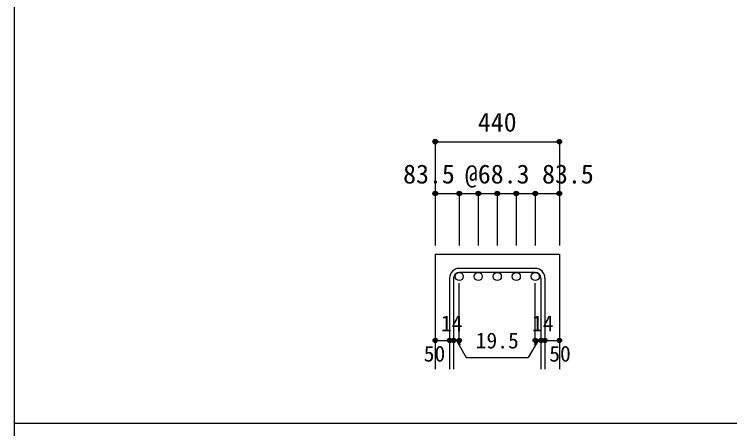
# Model space of a CAD drawing. Units: millimetres at full size, sheet at 1:30; details may follow other scales. Extents: x -5973 to 5954, y -4195 to 4201.
# Drawn here: x -5973 to -3489, y -15 to 1423 of the extents above; entities that cross this region are included whole.
import ezdxf
from ezdxf.enums import TextEntityAlignment as Align

# ---------------------------------------------------------------- set-up
doc = ezdxf.new("R2010")
doc.units = ezdxf.units.MM
doc.header["$LTSCALE"] = 30
doc.header["$PDMODE"] = 32
doc.header["$PDSIZE"] = 15
for name, color, linetype in [('0-1_躯体線', 2, 'Continuous'), ('0-5_基礎梁筋', 7, 'Continuous'), ('0-6_スタラップ筋', 7, 'Continuous'), ('0-D_寸法', 4, 'Continuous'), ('F-0_枠', 6, 'Continuous')]:
    doc.layers.add(name, color=color, linetype=linetype)
doc.styles.add('ＭＳ ゴシック', font='')
doc.styles.get('ＭＳ ゴシック').set_extended_font_data('MS Gothic')

msp = doc.modelspace()

# ---------------------------------------------------------------- linework, layer by layer
at = {"layer": '0-1_躯体線'}
for p, q in [((-4511.3, 591.03), (-4511.3, 191.03)), ((-4511.3, 591.03), (-4080.3, 591.03)), ((-4080.3, 591.03), (-4080.3, 191.03))]:
    msp.add_line(p, q, dxfattribs=at)
at = {"layer": '0-5_基礎梁筋', "color": 3}
for centre in [(-4427.8, 513.03), (-4361.8, 513.03), (-4295.8, 513.03), (-4229.8, 513.03), (-4163.8, 513.03)]:
    msp.add_circle(centre, 14, dxfattribs=at)
at = {"layer": '0-6_スタラップ筋'}
for p, q in [((-4163.8, 541.03), (-4427.8, 541.03)), ((-4163.8, 527.03), (-4427.8, 527.03)), ((-4461.3, 507.53), (-4461.3, 191.03)), ((-4447.3, 507.53), (-4447.3, 191.03)), ((-4144.3, 507.53), (-4144.3, 191.03)), ((-4130.3, 507.53), (-4130.3, 191.03))]:
    msp.add_line(p, q, dxfattribs=at)
for centre, radius, start, end in [((-4427.8, 507.53), 33.5, 90, 180), ((-4427.8, 507.53), 19.5, 90, 180), ((-4163.8, 507.53), 33.5, 0, 90), ((-4163.8, 507.53), 19.5, 0, 90)]:
    msp.add_arc(centre, radius, start, end, dxfattribs=at)
at = {"layer": '0-D_寸法'}
for p, q in [((-4511.3, 981.03), (-4511.3, 801.03)), ((-4511.3, 981.03), (-4080.3, 981.03)), ((-4080.3, 981.03), (-4080.3, 801.03)), ((-4080.3, 981.03), (-4080.3, 801.03)), ((-4511.3, 801.03), (-4511.3, 621.03)), ((-4511.3, 801.03), (-4080.3, 801.03)), ((-4427.8, 801.03), (-4427.8, 621.03)), ((-4361.8, 801.03), (-4361.8, 621.03)), ((-4295.8, 801.03), (-4295.8, 621.03)), ((-4229.8, 801.03), (-4229.8, 621.03)), ((-4163.8, 801.03), (-4163.8, 621.03)), ((-4080.3, 801.03), (-4080.3, 621.03)), ((-4427.8, 291.03), (-4427.8, 490.36)), ((-4163.8, 291.03), (-4163.8, 490.36)), ((-4511.3, 291.03), (-4461.3, 291.03)), ((-4461.3, 291.03), (-4427.8, 291.03)), ((-4437.55, 291.03), (-4423.41, 276.89)), ((-4437.55, 291.03), (-4403.33, 231.75)), ((-4154.05, 291.03), (-4188.27, 231.75)), ((-4154.05, 291.03), (-4168.19, 276.89)), ((-4163.8, 291.03), (-4080.3, 291.03)), ((-4144.3, 291.03), (-4130.3, 291.03)), ((-4403.33, 231.75), (-4188.27, 231.75))]:
    msp.add_line(p, q, dxfattribs=at)
for centre, radius in [((-4511.3, 981.03), 8), ((-4511.3, 981.03), 7.2), ((-4511.3, 981.03), 6.4), ((-4511.3, 981.03), 5.6), ((-4511.3, 981.03), 4.8), ((-4511.3, 981.03), 4), ((-4511.3, 981.03), 3.2), ((-4511.3, 981.03), 2.4), ((-4511.3, 981.03), 1.6), ((-4511.3, 981.03), 0.8), ((-4080.3, 981.03), 8), ((-4080.3, 981.03), 7.2), ((-4080.3, 981.03), 6.4), ((-4080.3, 981.03), 5.6), ((-4080.3, 981.03), 4.8), ((-4080.3, 981.03), 4), ((-4080.3, 981.03), 3.2), ((-4080.3, 981.03), 2.4), ((-4080.3, 981.03), 1.6), ((-4080.3, 981.03), 0.8), ((-4511.3, 801.03), 8), ((-4511.3, 801.03), 7.2), ((-4511.3, 801.03), 6.4), ((-4511.3, 801.03), 5.6), ((-4511.3, 801.03), 4.8), ((-4511.3, 801.03), 4), ((-4511.3, 801.03), 3.2), ((-4511.3, 801.03), 2.4), ((-4511.3, 801.03), 1.6), ((-4511.3, 801.03), 0.8), ((-4427.8, 801.03), 8), ((-4427.8, 801.03), 7.2), ((-4427.8, 801.03), 6.4), ((-4427.8, 801.03), 5.6), ((-4427.8, 801.03), 4.8), ((-4427.8, 801.03), 4), ((-4427.8, 801.03), 3.2), ((-4427.8, 801.03), 2.4), ((-4427.8, 801.03), 1.6), ((-4427.8, 801.03), 0.8), ((-4361.8, 801.03), 8), ((-4361.8, 801.03), 7.2), ((-4361.8, 801.03), 6.4), ((-4361.8, 801.03), 5.6), ((-4361.8, 801.03), 4.8), ((-4361.8, 801.03), 4), ((-4361.8, 801.03), 3.2), ((-4361.8, 801.03), 2.4), ((-4361.8, 801.03), 1.6), ((-4361.8, 801.03), 0.8), ((-4295.8, 801.03), 8), ((-4295.8, 801.03), 7.2), ((-4295.8, 801.03), 6.4), ((-4295.8, 801.03), 5.6), ((-4295.8, 801.03), 4.8), ((-4295.8, 801.03), 4), ((-4295.8, 801.03), 3.2), ((-4295.8, 801.03), 2.4), ((-4295.8, 801.03), 1.6), ((-4295.8, 801.03), 0.8), ((-4229.8, 801.03), 8), ((-4229.8, 801.03), 7.2), ((-4229.8, 801.03), 6.4), ((-4229.8, 801.03), 5.6), ((-4229.8, 801.03), 4.8), ((-4229.8, 801.03), 4), ((-4229.8, 801.03), 3.2), ((-4229.8, 801.03), 2.4), ((-4229.8, 801.03), 1.6), ((-4229.8, 801.03), 0.8), ((-4163.8, 801.03), 8), ((-4163.8, 801.03), 7.2), ((-4163.8, 801.03), 6.4), ((-4163.8, 801.03), 5.6), ((-4163.8, 801.03), 4.8), ((-4163.8, 801.03), 4), ((-4163.8, 801.03), 3.2), ((-4163.8, 801.03), 2.4), ((-4163.8, 801.03), 1.6), ((-4163.8, 801.03), 0.8), ((-4080.3, 801.03), 8), ((-4080.3, 801.03), 7.2), ((-4080.3, 801.03), 6.4), ((-4080.3, 801.03), 5.6), ((-4080.3, 801.03), 4.8), ((-4080.3, 801.03), 4), ((-4080.3, 801.03), 3.2), ((-4080.3, 801.03), 2.4), ((-4080.3, 801.03), 1.6), ((-4080.3, 801.03), 0.8), ((-4511.3, 291.03), 4), ((-4511.3, 291.03), 3.6), ((-4511.3, 291.03), 3.2), ((-4511.3, 291.03), 2.8), ((-4511.3, 291.03), 2.4), ((-4511.3, 291.03), 2), ((-4511.3, 291.03), 1.6), ((-4511.3, 291.03), 1.2), ((-4511.3, 291.03), 0.8), ((-4511.3, 291.03), 0.4), ((-4461.3, 291.03), 4), ((-4461.3, 291.03), 3.6), ((-4461.3, 291.03), 3.2), ((-4461.3, 291.03), 2.8), ((-4461.3, 291.03), 2.4), ((-4461.3, 291.03), 2), ((-4461.3, 291.03), 1.6), ((-4461.3, 291.03), 1.2), ((-4461.3, 291.03), 0.8), ((-4461.3, 291.03), 0.4), ((-4447.3, 291.03), 4), ((-4447.3, 291.03), 3.6), ((-4447.3, 291.03), 3.2), ((-4447.3, 291.03), 2.8), ((-4447.3, 291.03), 2.4), ((-4447.3, 291.03), 2), ((-4447.3, 291.03), 1.6), ((-4447.3, 291.03), 1.2), ((-4447.3, 291.03), 0.8), ((-4447.3, 291.03), 0.4), ((-4427.8, 291.03), 4), ((-4427.8, 291.03), 3.6), ((-4427.8, 291.03), 3.2), ((-4427.8, 291.03), 2.8), ((-4427.8, 291.03), 2.4), ((-4427.8, 291.03), 2), ((-4427.8, 291.03), 1.6), ((-4427.8, 291.03), 1.2), ((-4427.8, 291.03), 0.8), ((-4427.8, 291.03), 0.4), ((-4163.8, 291.03), 4), ((-4163.8, 291.03), 3.6), ((-4163.8, 291.03), 3.2), ((-4163.8, 291.03), 2.8), ((-4163.8, 291.03), 2.4), ((-4163.8, 291.03), 2), ((-4163.8, 291.03), 1.6), ((-4163.8, 291.03), 1.2), ((-4163.8, 291.03), 0.8), ((-4163.8, 291.03), 0.4), ((-4144.3, 291.03), 4), ((-4144.3, 291.03), 3.6), ((-4144.3, 291.03), 3.2), ((-4144.3, 291.03), 2.8), ((-4144.3, 291.03), 2.4), ((-4144.3, 291.03), 2), ((-4144.3, 291.03), 1.6), ((-4144.3, 291.03), 1.2), ((-4144.3, 291.03), 0.8), ((-4144.3, 291.03), 0.4), ((-4130.3, 291.03), 4), ((-4130.3, 291.03), 3.6), ((-4130.3, 291.03), 3.2), ((-4130.3, 291.03), 2.8), ((-4130.3, 291.03), 2.4), ((-4130.3, 291.03), 2), ((-4130.3, 291.03), 1.6), ((-4130.3, 291.03), 1.2), ((-4130.3, 291.03), 0.8), ((-4130.3, 291.03), 0.4), ((-4080.3, 291.03), 4), ((-4080.3, 291.03), 3.6), ((-4080.3, 291.03), 3.2), ((-4080.3, 291.03), 2.8), ((-4080.3, 291.03), 2.4), ((-4080.3, 291.03), 2), ((-4080.3, 291.03), 1.6), ((-4080.3, 291.03), 1.2), ((-4080.3, 291.03), 0.8), ((-4080.3, 291.03), 0.4)]:
    msp.add_circle(centre, radius, dxfattribs=at)
at = {"layer": '0-D_寸法', "color": 7}
for p in [(-4511.3, 981.03), (-4080.3, 981.03), (-4511.3, 801.03), (-4427.8, 801.03), (-4361.8, 801.03), (-4295.8, 801.03), (-4229.8, 801.03), (-4163.8, 801.03), (-4080.3, 801.03), (-4511.3, 291.03), (-4461.3, 291.03), (-4447.3, 291.03), (-4427.8, 291.03), (-4163.8, 291.03), (-4144.3, 291.03), (-4130.3, 291.03), (-4080.3, 291.03)]:
    msp.add_point(p, dxfattribs=at)
at = {"layer": 'F-0_枠'}
msp.add_line((-5972.88, 4201.15), (-5972.88, -4195.24), dxfattribs=at)
at = {"layer": 'F-0_枠', "color": 2}
msp.add_line((3723.6, 2.95), (-5972.88, 2.95), dxfattribs=at)

# ---------------------------------------------------------------- texts
at = {"layer": '0-D_寸法', "style": 'ＭＳ ゴシック'}
for s, height, p in [('440', 65.98, (-4363.3, 996.03)), ('83.5', 65.98, (-4622.8, 816.03)), ('@68.3', 65.98, (-4408.3, 816.03)), ('83.5', 65.98, (-4140.3, 816.03)), ('14', 54.99, (-4491.84, 306.48)), ('14', 54.99, (-4175.26, 306.48)), ('19.5', 54.99, (-4370.8, 246.75)), ('50', 54.99, (-4551.3, 201.03)), ('50', 54.99, (-4115.3, 201.03))]:
    msp.add_text(s, height=height, dxfattribs=at).set_placement(p, align=Align.BOTTOM_LEFT)

doc.saveas('drawing.dxf')
